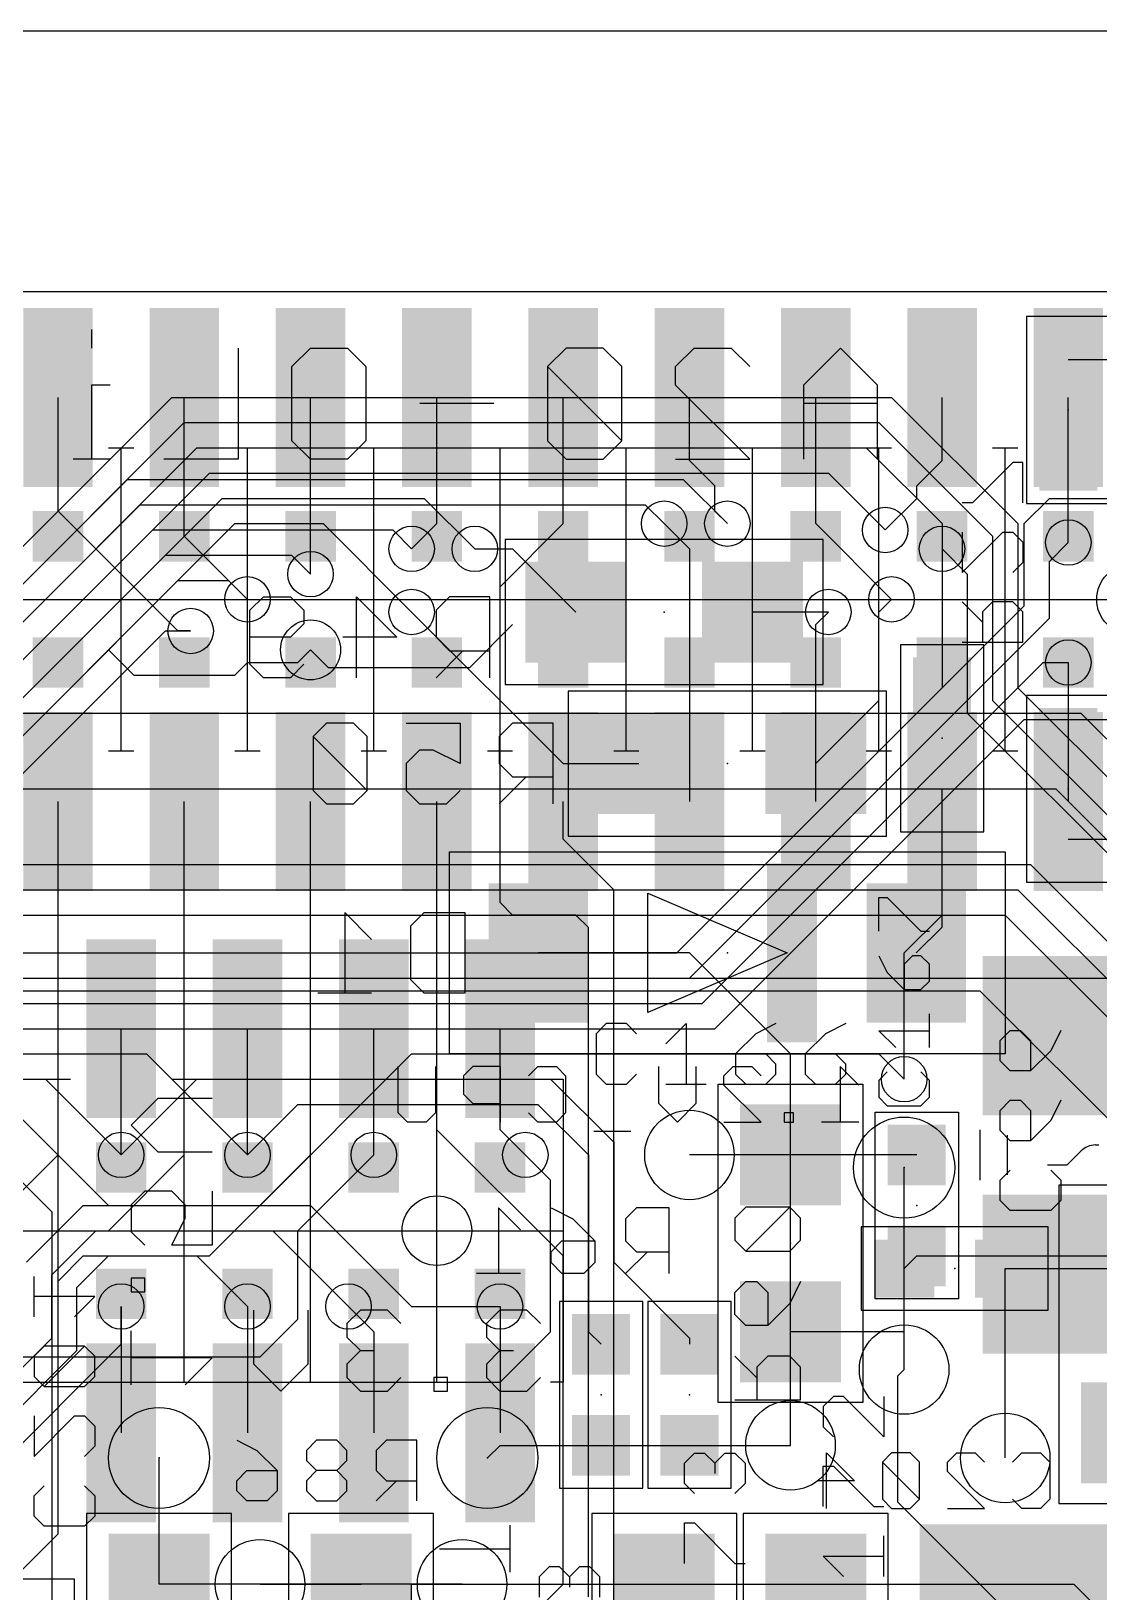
# Model space of a CAD drawing. Extents: x -61 to 136, y 23 to 123.
# Drawn here: x 77.2 to 87.94, y 89.84 to 105.54 of the extents above; entities that cross this region are included whole.
import ezdxf

# ---------------------------------------------------------------- set-up
doc = ezdxf.new("R2010")
doc.units = 0
for name, color, linetype in [('1', 14, 'CONTINUOUS'), ('13', 94, 'CONTINUOUS'), ('14', 94, 'CONTINUOUS'), ('15', 54, 'CONTINUOUS'), ('16', 134, 'CONTINUOUS'), ('18', 94, 'CONTINUOUS'), ('20', 251, 'CONTINUOUS'), ('21', 251, 'CONTINUOUS'), ('22', 54, 'CONTINUOUS'), ('23', 251, 'CONTINUOUS'), ('24', 54, 'CONTINUOUS'), ('25', 251, 'CONTINUOUS'), ('26', 54, 'CONTINUOUS'), ('3', 214, 'CONTINUOUS'), ('39', 14, 'CONTINUOUS'), ('4', 214, 'CONTINUOUS'), ('40', 134, 'CONTINUOUS'), ('41', 14, 'CONTINUOUS')]:
    doc.layers.add(name, color=color, linetype=linetype)

# ---------------------------------------------------------------- blocks, each defined once
blk = doc.blocks.new('PIE')
blk.add_circle((0, 0), 0.5)
blk = doc.blocks.new('RECT')
blk.add_solid([(-0.5, -0.5), (0.5, -0.5), (-0.5, 0.5), (0.5, 0.5)])
blk = doc.blocks.new('ROUNDV')
blk.add_circle((0, 0), 0.5)

msp = doc.modelspace()

# ---------------------------------------------------------------- linework, layer by layer
at = {"layer": '1'}
for p, q in [((118.237, 105.537), (29.21, 105.537)), ((77.47, 100.711), (77.47, 101.854)), ((78.74, 100.711), (78.74, 101.854)), ((80.01, 100.711), (80.01, 101.854)), ((81.28, 100.838), (81.28, 101.854)), ((82.55, 100.711), (82.55, 101.854)), ((83.82, 101.219), (83.82, 101.854)), ((85.09, 100.711), (85.09, 101.854)), ((86.36, 101.219), (86.36, 101.854)), ((87.63, 100.457), (87.63, 101.854)), ((84.074, 100.965), (83.82, 101.219)), ((86.106, 100.965), (86.36, 101.219)), ((84.074, 100.711), (84.074, 100.965)), ((86.106, 100.838), (86.106, 100.965)), ((81.28, 100.584), (81.28, 100.838)), ((85.7885, 100.5205), (86.106, 100.838)), ((78.6765, 99.5045), (77.47, 100.711)), ((78.74, 100.457), (78.74, 100.711)), ((80.01, 100.076), (80.01, 100.711)), ((82.55, 100.584), (82.55, 100.711)), ((84.201, 100.584), (84.074, 100.711)), ((85.09, 100.584), (85.09, 100.711)), ((81.026, 100.33), (81.28, 100.584)), ((81.915, 99.949), (82.55, 100.584)), ((83.566, 100.584), (83.82, 100.33)), ((85.852, 99.822), (85.09, 100.584)), ((79.375, 99.822), (78.74, 100.457)), ((83.82, 100.33), (83.82, 98.933)), ((87.63, 100.3935), (87.63, 100.457)), ((81.915, 96.774), (81.915, 99.949)), ((85.09, 99.568), (85.217, 99.695)), ((85.09, 98.933), (85.09, 99.568)), ((78.8035, 99.5045), (78.6765, 99.5045)), ((87.63, 99.187), (87.63, 97.79)), ((83.82, 98.933), (83.82, 97.79)), ((85.09, 97.79), (85.09, 98.933)), ((77.47, 96.901), (77.47, 97.79)), ((78.74, 96.901), (78.74, 97.79)), ((80.01, 96.901), (80.01, 97.79)), ((81.28, 96.901), (81.28, 97.79)), ((82.55, 97.409), (82.55, 97.79)), ((86.36, 96.647), (86.36, 97.79)), ((82.804, 97.155), (82.55, 97.409)), ((83.058, 96.901), (82.804, 97.155)), ((77.47, 94.234), (77.47, 96.901)), ((78.74, 94.234), (78.74, 96.901)), ((80.01, 94.234), (80.01, 96.901)), ((81.28, 94.488), (81.28, 96.901)), ((83.058, 89.662), (83.058, 96.901)), ((82.042, 96.647), (81.915, 96.774)), ((82.677, 96.647), (82.042, 96.647)), ((82.804, 96.52), (82.677, 96.647)), ((85.979, 96.266), (86.36, 96.647)), ((82.804, 89.789), (82.804, 96.52)), ((85.979, 94.996), (85.979, 96.266)), ((78.105, 94.234), (78.105, 95.504)), ((79.375, 94.234), (79.375, 95.504)), ((80.645, 94.234), (80.645, 95.504)), ((81.915, 94.488), (81.915, 95.504)), ((82.55, 93.218), (81.28, 94.488)), ((82.169, 94.234), (81.915, 94.488)), ((76.962, 93.726), (77.47, 94.234)), ((77.978, 93.472), (78.74, 94.234)), ((78.994, 93.218), (80.01, 94.234)), ((84.836, 94.234), (83.82, 94.234)), ((86.106, 94.234), (84.836, 94.234)), ((76.835, 93.472), (77.978, 93.472)), ((77.47, 92.964), (77.724, 93.218)), ((77.724, 93.218), (78.994, 93.218)), ((82.55, 89.916), (82.55, 93.218)), ((85.979, 93.091), (86.106, 93.218)), ((85.979, 92.456), (85.979, 93.091)), ((86.106, 93.218), (88.335, 93.218)), ((77.47, 90.424), (77.47, 92.964)), ((78.105, 92.71), (78.105, 91.44)), ((79.375, 92.71), (79.375, 91.44)), ((80.391, 92.71), (80.645, 92.456)), ((81.915, 92.71), (81.915, 91.44)), ((80.645, 92.456), (80.645, 91.44)), ((85.979, 92.456), (84.836, 92.456)), ((85.979, 92.075), (85.979, 92.456)), ((74.295, 87.249), (77.47, 90.424)), ((81.788, 89.154), (82.55, 89.916))]:
    msp.add_line(p, q, dxfattribs=at)
at = {"layer": '13'}
msp.add_line((64.77, 96.012), (89.154, 96.012), dxfattribs=at)
at = {"layer": '14'}
for p, q in [((81.6102, 99.1362), (82.042, 99.568)), ((77.978, 99.314), (78.232, 99.06)), ((79.883, 99.187), (80.01, 99.314)), ((80.01, 99.314), (80.137, 99.187)), ((78.232, 99.06), (79.248, 99.06)), ((79.248, 99.06), (79.375, 99.187)), ((79.375, 99.187), (79.883, 99.187)), ((80.137, 99.187), (80.1878, 99.1362)), ((80.1878, 99.1362), (81.6102, 99.1362)), ((73.025, 98.679), (87.757, 98.679)), ((87.757, 98.679), (91.567, 94.869)), ((73.279, 97.917), (87.503, 97.917)), ((87.503, 97.917), (91.567, 93.853)), ((73.533, 97.155), (87.249, 97.155)), ((87.249, 97.155), (91.313, 93.091)), ((73.66, 96.901), (87.122, 96.901)), ((87.122, 96.901), (91.186, 92.837)), ((73.787, 96.647), (86.995, 96.647)), ((86.995, 96.647), (91.059, 92.583)), ((74.041, 95.885), (86.741, 95.885)), ((86.741, 95.885), (91.567, 91.059)), ((77.1525, 93.1545), (77.724, 93.726)), ((77.724, 93.726), (80.01, 93.726)), ((80.01, 93.726), (81.026, 92.71)), ((77.4065, 93.0275), (77.851, 93.472)), ((77.851, 93.472), (79.629, 93.472)), ((79.629, 93.472), (80.391, 92.71)), ((77.6605, 92.9005), (77.978, 93.218)), ((77.978, 93.218), (78.867, 93.218)), ((78.867, 93.218), (79.375, 92.71)), ((77.4065, 92.3925), (77.4065, 93.0275)), ((77.6605, 92.2655), (77.6605, 92.9005)), ((78.105, 92.329), (78.105, 92.71)), ((81.026, 92.71), (81.915, 92.71)), ((76.327, 91.313), (77.4065, 92.3925)), ((76.581, 90.805), (78.105, 92.329)), ((76.454, 91.059), (77.6605, 92.2655))]:
    msp.add_line(p, q, dxfattribs=at)
at = {"layer": '15'}
for p, q in [((81.026, 89.916), (79.502, 89.916)), ((81.026, 83.82), (81.026, 89.916)), ((81.026, 89.916), (81.534, 89.916))]:
    msp.add_line(p, q, dxfattribs=at)
at = {"layer": '16'}
for p, q in [((87.63, 102.235), (88.9, 102.235)), ((87.63, 100.3935), (87.63, 101.219)), ((74.422, 97.282), (78.1685, 101.0285)), ((78.1685, 101.0285), (83.7565, 101.0285)), ((83.7565, 101.0285), (84.201, 100.584)), ((74.676, 97.155), (78.2955, 100.7745)), ((78.2955, 100.7745), (83.3755, 100.7745)), ((83.3755, 100.7745), (83.566, 100.584)), ((74.93, 97.028), (78.4225, 100.5205)), ((78.4225, 100.5205), (80.8355, 100.5205)), ((80.8355, 100.5205), (81.026, 100.33)), ((81.661, 100.33), (82.042, 100.33)), ((82.042, 100.33), (82.677, 99.695)), ((86.36, 100.33), (86.36, 98.933)), ((75.184, 96.901), (78.5495, 100.2665)), ((78.5495, 100.2665), (79.8195, 100.2665)), ((79.8195, 100.2665), (80.01, 100.076)), ((75.438, 96.774), (78.6765, 100.0125)), ((78.6765, 100.0125), (79.1845, 100.0125)), ((79.1845, 100.0125), (79.375, 99.822)), ((81.026, 99.695), (82.55, 98.171)), ((85.217, 99.695), (84.455, 99.695)), ((85.725, 99.695), (85.852, 99.822)), ((85.725, 98.806), (85.725, 99.695)), ((75.692, 96.647), (78.5495, 99.5045)), ((78.5495, 99.5045), (78.8035, 99.5045)), ((87.63, 99.187), (87.63, 98.425)), ((85.09, 98.171), (85.725, 98.806)), ((82.55, 98.171), (83.312, 98.171)), ((86.36, 96.525), (86.36, 97.917)), ((87.63, 97.409), (88.9, 97.409)), ((86.101, 96.266), (86.36, 96.525)), ((83.82, 96.266), (82.301, 96.266)), ((84.836, 95.25), (83.82, 96.266)), ((84.836, 91.313), (84.836, 95.25)), ((78.105, 94.234), (78.867, 94.996)), ((78.867, 94.996), (82.423, 94.996)), ((82.423, 94.996), (83.058, 94.361)), ((79.375, 94.234), (79.883, 94.742)), ((79.883, 94.742), (82.296, 94.742)), ((82.296, 94.742), (82.804, 94.234)), ((83.058, 94.361), (83.058, 93.1545)), ((76.835, 94.234), (77.4065, 93.6625)), ((82.804, 94.234), (82.804, 92.456)), ((85.979, 93.091), (85.979, 94.107)), ((77.4065, 93.6625), (77.4065, 89.7255)), ((83.058, 93.1545), (83.82, 92.3925)), ((85.979, 92.075), (85.979, 93.091)), ((86.995, 93.091), (88.138, 93.091)), ((86.995, 91.186), (86.995, 93.091)), ((82.804, 92.456), (82.931, 92.329)), ((83.82, 92.3925), (83.82, 92.329)), ((81.788, 91.186), (81.915, 91.313)), ((81.915, 91.313), (82.931, 91.313)), ((82.931, 91.313), (83.82, 91.313)), ((83.82, 91.313), (84.836, 91.313)), ((78.486, 89.916), (78.486, 91.186)), ((79.502, 89.916), (78.486, 89.916)), ((79.502, 89.916), (80.518, 89.916)), ((81.534, 89.916), (80.518, 89.916)), ((81.534, 89.916), (83.566, 89.916)), ((83.566, 89.916), (85.09, 89.916)), ((85.09, 89.916), (87.687, 89.916)), ((87.687, 89.916), (87.884, 89.719))]:
    msp.add_line(p, q, dxfattribs=at)
at = {"layer": '20'}
msp.add_line((90.85, 102.917), (56.61, 102.917), dxfattribs=at)
for centre in [(88.265, 99.822), (81.28, 93.472)]:
    msp.add_circle(centre, 0.35, dxfattribs=at)
at = {"layer": '21'}
for p, q in [((77.978, 101.346), (78.105, 101.346)), ((78.105, 101.346), (78.232, 101.346)), ((78.105, 99.822), (78.105, 101.346)), ((79.248, 101.346), (79.375, 101.346)), ((79.375, 101.346), (79.502, 101.346)), ((79.375, 99.822), (79.375, 101.346)), ((80.518, 101.346), (80.645, 101.346)), ((80.645, 101.346), (80.772, 101.346)), ((80.645, 99.822), (80.645, 101.346)), ((81.788, 101.346), (81.915, 101.346)), ((81.915, 101.346), (82.042, 101.346)), ((81.915, 99.822), (81.915, 101.346)), ((83.058, 101.346), (83.185, 101.346)), ((83.185, 101.346), (83.312, 101.346)), ((83.185, 99.822), (83.185, 101.346)), ((84.328, 101.346), (84.455, 101.346)), ((84.455, 101.346), (84.582, 101.346)), ((84.455, 99.822), (84.455, 101.346)), ((85.598, 101.346), (85.725, 101.346)), ((85.725, 101.346), (85.852, 101.346)), ((85.725, 99.822), (85.725, 101.346)), ((86.868, 101.346), (86.995, 101.346)), ((86.995, 101.346), (87.122, 101.346)), ((86.995, 99.822), (86.995, 101.346)), ((76.835, 99.822), (78.105, 99.822)), ((78.105, 99.822), (79.375, 99.822)), ((78.105, 98.298), (78.105, 99.822)), ((79.375, 99.822), (80.645, 99.822)), ((79.375, 98.298), (79.375, 99.822)), ((80.645, 99.822), (81.915, 99.822)), ((80.645, 98.298), (80.645, 99.822)), ((81.915, 99.822), (83.185, 99.822)), ((81.915, 98.298), (81.915, 99.822)), ((83.185, 99.822), (84.455, 99.822)), ((83.185, 98.298), (83.185, 99.822)), ((84.455, 99.822), (85.725, 99.822)), ((84.455, 98.298), (84.455, 99.822)), ((85.725, 99.822), (86.995, 99.822)), ((85.725, 98.298), (85.725, 99.822)), ((86.995, 99.822), (88.265, 99.822)), ((86.995, 98.298), (86.995, 99.822)), ((77.978, 98.298), (78.105, 98.298)), ((78.105, 98.298), (78.232, 98.298)), ((79.248, 98.298), (79.375, 98.298)), ((79.375, 98.298), (79.502, 98.298)), ((80.518, 98.298), (80.645, 98.298)), ((80.645, 98.298), (80.772, 98.298)), ((81.788, 98.298), (81.915, 98.298)), ((81.915, 98.298), (82.042, 98.298)), ((83.058, 98.298), (83.185, 98.298)), ((83.185, 98.298), (83.312, 98.298)), ((84.328, 98.298), (84.455, 98.298)), ((84.455, 98.298), (84.582, 98.298)), ((85.598, 98.298), (85.725, 98.298)), ((85.725, 98.298), (85.852, 98.298)), ((86.868, 98.298), (86.995, 98.298)), ((86.995, 98.298), (87.122, 98.298)), ((77.343, 94.996), (77.47, 94.996)), ((77.47, 94.996), (77.597, 94.996)), ((77.47, 93.472), (77.47, 94.996)), ((78.613, 94.996), (78.74, 94.996)), ((78.74, 94.996), (78.867, 94.996)), ((78.74, 93.472), (78.74, 94.996)), ((79.883, 94.996), (80.01, 94.996)), ((80.01, 94.996), (80.137, 94.996)), ((80.01, 93.472), (80.01, 94.996)), ((81.153, 94.996), (81.407, 94.996)), ((81.28, 93.472), (81.28, 94.996)), ((82.423, 94.996), (82.55, 94.996)), ((82.55, 94.996), (82.55, 93.472)), ((87.019, 94.034), (87.019, 94.434)), ((87.619, 94.134), (87.7604, 94.2754)), ((87.9018, 94.334), (87.9362, 94.334)), ((87.419, 94.134), (87.619, 94.134)), ((76.2, 93.472), (77.47, 93.472)), ((77.47, 93.472), (78.74, 93.472)), ((77.47, 91.948), (77.47, 93.472)), ((78.74, 93.472), (80.01, 93.472)), ((78.74, 91.948), (78.74, 93.472)), ((80.01, 93.472), (81.28, 93.472)), ((80.01, 91.948), (80.01, 93.472)), ((81.28, 93.472), (82.55, 93.472)), ((81.28, 91.948), (81.28, 93.472)), ((82.55, 93.472), (82.55, 91.948)), ((77.343, 91.948), (77.47, 91.948)), ((77.47, 91.948), (77.597, 91.948)), ((78.613, 91.948), (78.74, 91.948)), ((78.74, 91.948), (78.867, 91.948)), ((79.883, 91.948), (80.01, 91.948)), ((80.01, 91.948), (80.137, 91.948)), ((81.153, 91.948), (81.28, 91.948)), ((81.28, 91.948), (81.407, 91.948)), ((82.55, 91.948), (82.423, 91.948))]:
    msp.add_line(p, q, dxfattribs=at)
msp.add_arc((87.9018, 94.134), 0.2, 90.0122, 135.0087, dxfattribs=at)
at = {"layer": '22'}
for p, q in [((83.401, 96.866), (84.801, 96.266)), ((83.401, 95.666), (83.401, 96.866)), ((84.801, 96.266), (83.401, 95.666))]:
    msp.add_line(p, q, dxfattribs=at)
at = {"layer": '23'}
for p in [(86.106, 93.726), (84.836, 93.345)]:
    msp.add_point(p, dxfattribs=at)
at = {"layer": '24'}
for p in [(87.63, 101.727), (83.566, 99.695), (86.36, 98.425), (84.201, 98.171), (87.63, 97.917), (84.201, 96.266), (85.979, 94.107), (86.487, 93.091), (82.931, 91.821), (83.82, 91.821), (78.486, 91.186), (81.788, 91.186)]:
    msp.add_point(p, dxfattribs=at)
at = {"layer": '25'}
for p, q in [((85.7246, 96.4834), (85.7246, 96.8223)), ((85.7246, 96.8223), (85.8093, 96.8223)), ((85.8093, 96.8223), (86.1483, 96.4834)), ((86.1483, 96.4834), (86.233, 96.4834)), ((85.7246, 96.2377), (85.8093, 96.0682)), ((86.0635, 96.2377), (85.9788, 96.1529)), ((86.1483, 96.2377), (86.0635, 96.2377)), ((86.233, 96.1529), (86.1483, 96.2377)), ((85.8093, 96.0682), (85.9788, 95.8987)), ((85.9788, 96.1529), (85.9788, 95.8987)), ((86.233, 95.9834), (86.233, 96.1529)), ((86.1483, 95.8987), (86.233, 95.9834)), ((85.9788, 95.8987), (86.1483, 95.8987)), ((86.233, 95.314), (86.233, 95.653)), ((82.9819, 95.5553), (82.8802, 95.4536)), ((82.8802, 95.4536), (82.8802, 95.0469)), ((83.1853, 95.5553), (82.9819, 95.5553)), ((83.2869, 95.4536), (83.1853, 95.5553)), ((83.5818, 95.3519), (83.7852, 95.5553)), ((83.7852, 95.5553), (83.7852, 94.9452)), ((84.4868, 95.4536), (84.2835, 95.2503)), ((84.6902, 95.5553), (84.4868, 95.4536)), ((85.1885, 95.4536), (84.9851, 95.2503)), ((85.3919, 95.5553), (85.1885, 95.4536)), ((85.894, 95.314), (85.7246, 95.4835)), ((85.7246, 95.4835), (86.233, 95.4835)), ((84.2835, 95.2503), (84.2835, 95.0469)), ((84.5885, 95.2503), (84.2835, 95.2503)), ((84.6902, 95.1486), (84.5885, 95.2503)), ((84.6902, 95.0469), (84.6902, 95.1486)), ((84.9851, 95.2503), (84.9851, 95.0469)), ((85.2902, 95.2503), (84.9851, 95.2503)), ((85.3919, 95.1486), (85.2902, 95.2503)), ((85.3919, 95.0469), (85.3919, 95.1486)), ((82.8802, 95.0469), (82.9819, 94.9452)), ((83.1853, 94.9452), (83.2869, 95.0469)), ((84.2835, 95.0469), (84.3852, 94.9452)), ((84.5885, 94.9452), (84.6902, 95.0469)), ((84.9851, 95.0469), (85.0868, 94.9452)), ((85.2902, 94.9452), (85.3919, 95.0469)), ((85.8093, 95.0683), (85.7246, 94.9835)), ((85.7246, 94.9835), (85.7246, 94.814)), ((86.233, 94.9835), (86.1483, 95.0683)), ((86.233, 94.814), (86.233, 94.9835)), ((82.9819, 94.9452), (83.1853, 94.9452)), ((83.5818, 94.9452), (83.9886, 94.9452)), ((84.3852, 94.9452), (84.5885, 94.9452)), ((85.0868, 94.9452), (85.2902, 94.9452)), ((85.7246, 94.814), (85.8093, 94.7293)), ((86.1483, 94.7293), (86.233, 94.814)), ((85.8093, 94.7293), (86.1483, 94.7293)), ((85.2674, 91.8054), (85.1657, 91.7037)), ((85.1657, 91.7037), (85.1657, 91.5003)), ((85.3691, 91.8054), (85.2674, 91.8054)), ((85.7758, 91.3986), (85.3691, 91.8054)), ((85.7758, 91.8054), (85.7758, 91.3986)), ((85.1657, 91.5003), (85.2674, 91.3986)), ((83.7687, 91.1322), (83.8704, 91.2339)), ((83.8704, 91.2339), (83.9721, 91.2339)), ((83.9721, 91.2339), (84.0737, 91.1322)), ((84.0737, 91.1322), (84.1754, 91.2339)), ((84.1754, 91.2339), (84.2771, 91.2339)), ((84.2771, 91.2339), (84.3788, 91.1322)), ((83.7687, 90.9288), (83.7687, 91.1322)), ((84.0737, 91.1322), (84.0737, 91.0305)), ((84.3788, 91.1322), (84.3788, 90.9288)), ((85.1657, 90.697), (85.1657, 91.1037)), ((85.1657, 91.1037), (85.2674, 91.1037)), ((85.2674, 91.1037), (85.6741, 90.697)), ((83.8704, 90.8271), (83.7687, 90.9288)), ((84.3788, 90.9288), (84.2771, 90.8271)), ((85.6741, 90.697), (85.7758, 90.697)), ((83.7687, 90.1255), (83.7687, 90.5322)), ((83.7687, 90.5322), (83.8704, 90.5322)), ((83.8704, 90.5322), (84.2771, 90.1255)), ((85.7758, 89.9953), (85.7758, 90.4021)), ((84.2771, 90.1255), (84.3788, 90.1255)), ((85.3691, 89.9953), (85.1657, 90.1987)), ((85.1657, 90.1987), (85.7758, 90.1987))]:
    msp.add_line(p, q, dxfattribs=at)
at = {"layer": '26'}
for p, q in [((77.8079, 102.5367), (77.8079, 102.3503)), ((79.2806, 102.3503), (79.2806, 101.2317)), ((79.8212, 102.1638), (80.0077, 102.3503)), ((80.0077, 102.3503), (80.3805, 102.3503)), ((80.3805, 102.3503), (80.567, 102.1638)), ((82.5804, 102.3503), (82.3939, 102.1638)), ((82.9532, 102.3503), (82.5804, 102.3503)), ((83.1396, 102.1638), (82.9532, 102.3503)), ((83.6803, 102.1638), (83.8667, 102.3503)), ((83.8667, 102.3503), (84.2395, 102.3503)), ((84.2395, 102.3503), (84.426, 102.1638)), ((85.3394, 102.3503), (84.9666, 101.9774)), ((85.7123, 101.9774), (85.3394, 102.3503)), ((79.8212, 101.4181), (79.8212, 102.1638)), ((80.567, 102.1638), (80.567, 101.4181)), ((82.3939, 102.1638), (82.3939, 101.4181)), ((83.1396, 101.4181), (82.3939, 102.1638)), ((83.1396, 101.4181), (83.1396, 102.1638)), ((83.6803, 101.9774), (83.6803, 102.1638)), ((77.9943, 101.9774), (77.8079, 101.9774)), ((77.8079, 101.9774), (77.8079, 101.2317)), ((84.426, 101.2317), (83.6803, 101.9774)), ((84.9666, 101.9774), (84.9666, 101.2317)), ((85.7123, 101.2317), (85.7123, 101.9774)), ((81.8533, 101.791), (81.1076, 101.791)), ((85.7123, 101.791), (84.9666, 101.791)), ((80.0077, 101.2317), (79.8212, 101.4181)), ((80.567, 101.4181), (80.3805, 101.2317)), ((82.3939, 101.4181), (82.5804, 101.2317)), ((82.9532, 101.2317), (83.1396, 101.4181)), ((77.9943, 101.2317), (77.6214, 101.2317)), ((79.2806, 101.2317), (78.5349, 101.2317)), ((80.3805, 101.2317), (80.0077, 101.2317)), ((82.5804, 101.2317), (82.9532, 101.2317)), ((83.6803, 101.2317), (84.426, 101.2317)), ((87.0716, 101.2002), (86.6649, 100.7935)), ((87.1733, 101.2002), (87.0716, 101.2002)), ((87.1733, 100.7935), (87.1733, 101.2002)), ((86.6649, 100.7935), (86.5632, 100.7935)), ((86.5632, 100.4986), (86.5632, 100.0918)), ((86.5632, 100.0918), (86.9699, 100.4986)), ((86.9699, 100.4986), (87.0716, 100.4986)), ((87.0716, 100.4986), (87.1733, 100.3969)), ((87.1733, 100.3969), (87.1733, 100.1935)), ((87.1733, 100.1935), (87.0716, 100.0918)), ((79.4, 99.7125), (79.5356, 99.8481)), ((79.5356, 99.8481), (79.8068, 99.8481)), ((79.8068, 99.8481), (79.9424, 99.7125)), ((80.4711, 99.0346), (80.4711, 99.8481)), ((80.4711, 99.8481), (80.8779, 99.4413)), ((81.4067, 99.8481), (81.2711, 99.7125)), ((81.8134, 99.8481), (81.4067, 99.8481)), ((81.8134, 99.0346), (81.8134, 99.8481)), ((79.4, 99.1702), (79.4, 99.7125)), ((79.9424, 99.7125), (79.9424, 99.5769)), ((81.2711, 99.7125), (81.2711, 99.4413)), ((86.7666, 99.5936), (86.5632, 99.7969)), ((86.8683, 99.7969), (86.7666, 99.6953)), ((86.7666, 99.6953), (86.7666, 99.3902)), ((87.0716, 99.7969), (86.8683, 99.7969)), ((87.1733, 99.6953), (87.0716, 99.7969)), ((87.1733, 99.3902), (87.1733, 99.6953)), ((79.9424, 99.5769), (79.8068, 99.4413)), ((79.8068, 99.4413), (79.4, 99.4413)), ((80.8779, 99.4413), (80.3356, 99.4413)), ((81.2711, 99.4413), (81.4067, 99.3058)), ((86.5632, 99.3902), (87.1733, 99.3902)), ((81.5422, 99.3058), (81.2711, 99.0346)), ((81.4067, 99.3058), (81.8134, 99.3058)), ((79.5356, 99.0346), (79.4, 99.1702)), ((79.9424, 99.1702), (79.8068, 99.0346)), ((79.8068, 99.0346), (79.5356, 99.0346)), ((80.1706, 98.5781), (80.035, 98.4425)), ((80.4418, 98.5781), (80.1706, 98.5781)), ((80.5774, 98.4425), (80.4418, 98.5781)), ((80.9706, 98.5781), (81.5129, 98.5781)), ((81.5129, 98.5781), (81.5129, 98.1713)), ((82.0417, 98.5781), (81.9061, 98.4425)), ((82.4484, 98.5781), (82.0417, 98.5781)), ((82.4484, 97.7646), (82.4484, 98.5781)), ((80.035, 98.4425), (80.035, 97.9002)), ((80.5774, 97.9002), (80.035, 98.4425)), ((80.5774, 97.9002), (80.5774, 98.4425)), ((81.9061, 98.4425), (81.9061, 98.1713)), ((81.1061, 98.3069), (80.9706, 98.1713)), ((81.2417, 98.3069), (81.1061, 98.3069)), ((81.5129, 98.1713), (81.2417, 98.3069)), ((80.9706, 98.1713), (80.9706, 97.9002)), ((81.9061, 98.1713), (82.0417, 98.0358)), ((82.1772, 98.0358), (81.9061, 97.7646)), ((82.0417, 98.0358), (82.4484, 98.0358)), ((80.035, 97.9002), (80.1706, 97.7646)), ((80.4418, 97.7646), (80.5774, 97.9002)), ((80.9706, 97.9002), (81.1061, 97.7646)), ((81.3773, 97.7646), (81.5129, 97.9002)), ((80.1706, 97.7646), (80.4418, 97.7646)), ((81.1061, 97.7646), (81.3773, 97.7646)), ((80.6239, 96.4019), (80.3527, 96.6731)), ((80.3527, 96.6731), (80.3527, 95.8596)), ((81.0171, 96.5375), (81.1527, 96.6731)), ((81.0171, 95.9952), (81.0171, 96.5375)), ((81.1527, 96.6731), (81.5594, 96.6731)), ((81.5594, 96.6731), (81.5594, 95.8596)), ((81.1527, 95.8596), (81.0171, 95.9952)), ((80.6239, 95.8596), (80.0816, 95.8596)), ((81.5594, 95.8596), (81.1527, 95.8596)), ((86.9442, 95.3835), (87.0459, 95.4852)), ((87.0459, 95.4852), (87.1476, 95.4852)), ((87.1476, 95.4852), (87.2493, 95.3835)), ((87.5543, 95.4852), (87.4526, 95.2818)), ((86.9442, 95.1802), (86.9442, 95.3835)), ((87.2493, 95.3835), (87.2493, 95.0785)), ((87.4526, 95.2818), (87.2493, 95.0785)), ((87.0459, 95.0785), (86.9442, 95.1802)), ((80.8923, 94.6574), (80.8923, 95.1235)), ((81.2652, 95.1235), (81.2652, 94.6574)), ((81.6404, 95.1235), (81.5472, 95.0303)), ((81.5472, 95.0303), (81.5472, 94.8438)), ((81.9201, 95.1235), (81.6404, 95.1235)), ((81.9201, 94.5642), (81.9201, 95.1235)), ((82.2021, 95.0303), (82.2953, 95.1235)), ((82.2953, 95.1235), (82.4817, 95.1235)), ((82.4817, 95.1235), (82.5749, 95.0303)), ((82.5749, 95.0303), (82.5749, 94.6574)), ((83.5118, 94.7506), (83.5118, 95.1235)), ((83.8846, 95.1235), (83.8846, 94.7506)), ((84.1667, 95.0303), (84.2599, 95.1235)), ((84.1667, 94.937), (84.1667, 95.0303)), ((84.2599, 95.1235), (84.4463, 95.1235)), ((84.4463, 95.1235), (84.5395, 95.0303)), ((85.5218, 94.937), (85.3354, 95.1235)), ((85.3354, 95.1235), (85.3354, 94.5642)), ((87.2493, 95.0785), (87.0459, 95.0785)), ((81.5472, 94.8438), (81.6404, 94.7506)), ((84.5395, 94.5642), (84.1667, 94.937)), ((78.2066, 94.5326), (78.4778, 94.8037)), ((78.4778, 94.8037), (79.0201, 94.8037)), ((80.9856, 94.5642), (80.8923, 94.6574)), ((81.2652, 94.6574), (81.172, 94.5642)), ((81.6404, 94.7506), (81.9201, 94.7506)), ((82.2953, 94.5642), (82.2021, 94.6574)), ((82.5749, 94.6574), (82.4817, 94.5642)), ((83.6982, 94.5642), (83.5118, 94.7506)), ((83.8846, 94.7506), (83.6982, 94.5642)), ((84.8669, 94.6574), (84.7737, 94.6574)), ((84.7737, 94.6574), (84.7737, 94.5642)), ((84.8669, 94.5642), (84.8669, 94.6574)), ((86.9442, 94.6819), (87.0459, 94.7836)), ((86.9442, 94.4785), (86.9442, 94.6819)), ((87.0459, 94.7836), (87.1476, 94.7836)), ((87.1476, 94.7836), (87.2493, 94.6819)), ((87.2493, 94.6819), (87.2493, 94.3768)), ((87.5543, 94.7836), (87.4526, 94.5802)), ((78.4778, 94.2614), (78.2066, 94.5326)), ((81.172, 94.5642), (80.9856, 94.5642)), ((82.4817, 94.5642), (82.2953, 94.5642)), ((84.1667, 94.5642), (84.5395, 94.5642)), ((84.7737, 94.5642), (84.8669, 94.5642)), ((85.5218, 94.5642), (85.1489, 94.5642)), ((87.4526, 94.5802), (87.2493, 94.3768)), ((83.2298, 94.471), (82.8569, 94.471)), ((87.0459, 94.3768), (86.9442, 94.4785)), ((87.2493, 94.3768), (87.0459, 94.3768)), ((79.0201, 94.2614), (78.4778, 94.2614)), ((86.9442, 93.9803), (87.0459, 94.0819)), ((87.4526, 94.0819), (87.5543, 93.9803)), ((86.9442, 93.7769), (86.9442, 93.9803)), ((87.5543, 93.9803), (87.5543, 93.7769)), ((78.3422, 93.8682), (78.2066, 93.7326)), ((78.2066, 93.7326), (78.2066, 93.4615)), ((78.6133, 93.8682), (78.3422, 93.8682)), ((78.7489, 93.7326), (78.6133, 93.8682)), ((78.7489, 93.597), (78.7489, 93.7326)), ((79.0201, 93.8682), (79.0201, 93.3259)), ((87.0459, 93.6752), (86.9442, 93.7769)), ((87.5543, 93.7769), (87.4526, 93.6752)), ((78.6133, 93.3259), (78.7489, 93.597)), ((82.12, 93.4808), (81.8997, 93.7012)), ((81.8997, 93.7012), (81.8997, 93.0402)), ((82.4277, 93.7012), (82.6481, 93.591)), ((82.6481, 93.591), (82.8684, 93.3707)), ((83.2863, 93.7012), (83.1762, 93.591)), ((83.1762, 93.591), (83.1762, 93.3707)), ((83.6168, 93.7012), (83.2863, 93.7012)), ((83.6168, 93.0402), (83.6168, 93.7012)), ((84.3874, 93.7077), (84.2772, 93.5975)), ((84.2772, 93.5975), (84.2772, 93.3772)), ((84.828, 93.7077), (84.3874, 93.7077)), ((84.3874, 93.267), (84.828, 93.7077)), ((84.9382, 93.5975), (84.828, 93.7077)), ((84.9382, 93.3772), (84.9382, 93.5975)), ((87.4526, 93.6752), (87.0459, 93.6752)), ((78.2066, 93.4615), (78.3422, 93.3259)), ((79.0201, 93.3259), (78.6133, 93.3259)), ((82.4277, 93.2605), (82.5379, 93.3707)), ((82.4277, 93.1504), (82.4277, 93.2605)), ((82.5379, 93.3707), (82.8684, 93.3707)), ((82.8684, 93.3707), (82.8684, 93.1504)), ((83.1762, 93.3707), (83.2863, 93.2605)), ((83.3965, 93.2605), (83.1762, 93.0402)), ((83.2863, 93.2605), (83.6168, 93.2605)), ((84.2772, 93.3772), (84.3874, 93.267)), ((84.3874, 93.267), (84.828, 93.267)), ((84.828, 93.267), (84.9382, 93.3772)), ((82.5379, 93.0402), (82.4277, 93.1504)), ((82.8684, 93.1504), (82.7582, 93.0402)), ((77.2287, 92.6051), (77.2287, 93.0119)), ((78.3422, 92.9937), (78.2066, 92.9937)), ((78.2066, 92.9937), (78.2066, 92.8581)), ((78.3422, 92.8581), (78.3422, 92.9937)), ((82.12, 93.0402), (81.6793, 93.0402)), ((82.7582, 93.0402), (82.5379, 93.0402)), ((84.2772, 92.8491), (84.3874, 92.9593)), ((84.3874, 92.9593), (84.4975, 92.9593)), ((84.4975, 92.9593), (84.6077, 92.8491)), ((84.9382, 92.9593), (84.828, 92.7389)), ((77.8388, 92.8085), (77.2287, 92.8085)), ((77.6354, 92.6051), (77.8388, 92.8085)), ((78.2066, 92.8581), (78.3422, 92.8581)), ((84.2772, 92.6288), (84.2772, 92.8491)), ((84.6077, 92.8491), (84.6077, 92.5186)), ((79.4403, 92.1303), (79.4403, 92.6726)), ((79.9826, 92.6726), (79.9826, 92.1303)), ((80.5114, 92.6726), (80.3758, 92.537)), ((80.7825, 92.6726), (80.5114, 92.6726)), ((80.9181, 92.537), (80.7825, 92.6726)), ((81.9147, 92.6726), (81.7791, 92.537)), ((82.1858, 92.6726), (81.9147, 92.6726)), ((82.3214, 92.537), (82.1858, 92.6726)), ((84.3874, 92.5186), (84.2772, 92.6288)), ((84.828, 92.7389), (84.6077, 92.5186)), ((78.2066, 91.9226), (78.2066, 92.4649)), ((80.3758, 92.537), (80.3758, 92.4014)), ((81.7791, 92.537), (81.7791, 92.4014)), ((84.6077, 92.5186), (84.3874, 92.5186)), ((77.3304, 92.3102), (77.2287, 92.2085)), ((77.7371, 92.3102), (77.3304, 92.3102)), ((77.3304, 91.9035), (77.7371, 92.3102)), ((77.8388, 92.2085), (77.7371, 92.3102)), ((80.3758, 92.4014), (80.5114, 92.2658)), ((81.7791, 92.4014), (81.9147, 92.2658)), ((77.2287, 92.2085), (77.2287, 92.0052)), ((77.8388, 92.0052), (77.8388, 92.2085)), ((79.0201, 92.1938), (78.2066, 92.1938)), ((78.7489, 91.9226), (79.0201, 92.1938)), ((80.5114, 92.2658), (80.3758, 92.1303)), ((80.5114, 92.2658), (80.647, 92.2658)), ((81.9147, 92.2658), (81.7791, 92.1303)), ((81.9147, 92.2658), (82.0502, 92.2658)), ((84.4975, 91.9905), (84.2772, 92.2108)), ((84.6077, 92.2108), (84.4975, 92.1007)), ((84.828, 92.2108), (84.6077, 92.2108)), ((84.9382, 92.1007), (84.828, 92.2108)), ((77.2287, 92.0052), (77.3304, 91.9035)), ((77.7371, 91.9035), (77.8388, 92.0052)), ((79.7114, 91.8591), (79.4403, 92.1303)), ((79.9826, 92.1303), (79.7114, 91.8591)), ((80.3758, 92.1303), (80.3758, 91.9947)), ((80.3758, 91.9947), (80.5114, 91.8591)), ((80.7825, 91.8591), (80.9181, 91.9947)), ((81.3859, 91.9947), (81.2503, 91.9947)), ((81.2503, 91.9947), (81.2503, 91.8591)), ((81.3859, 91.8591), (81.3859, 91.9947)), ((81.7791, 92.1303), (81.7791, 91.9947)), ((81.7791, 91.9947), (81.9147, 91.8591)), ((82.1858, 91.8591), (82.3214, 91.9947)), ((84.4975, 92.1007), (84.4975, 91.7702)), ((84.9382, 91.7702), (84.9382, 92.1007)), ((77.3304, 91.9035), (77.7371, 91.9035)), ((80.5114, 91.8591), (80.7825, 91.8591)), ((81.2503, 91.8591), (81.3859, 91.8591)), ((81.9147, 91.8591), (82.1858, 91.8591)), ((84.2772, 91.7702), (84.9382, 91.7702)), ((77.2287, 91.6086), (77.2287, 91.2018)), ((77.2287, 91.2018), (77.6354, 91.6086)), ((77.6354, 91.6086), (77.7371, 91.6086)), ((77.7371, 91.6086), (77.8388, 91.5069)), ((77.8388, 91.5069), (77.8388, 91.3035)), ((79.2668, 91.3643), (79.4702, 91.2626)), ((80.0701, 91.3643), (79.9684, 91.2626)), ((80.2735, 91.3643), (80.0701, 91.3643)), ((80.3752, 91.2626), (80.2735, 91.3643)), ((80.7717, 91.3643), (80.6701, 91.2626)), ((81.0768, 91.3643), (80.7717, 91.3643)), ((81.0768, 90.7542), (81.0768, 91.3643)), ((77.8388, 91.3035), (77.7371, 91.2018)), ((79.4702, 91.2626), (79.6735, 91.0593)), ((79.9684, 91.2626), (79.9684, 91.1609)), ((80.3752, 91.1609), (80.3752, 91.2626)), ((80.6701, 91.2626), (80.6701, 91.0593)), ((85.1985, 90.678), (85.1985, 91.2373)), ((85.1985, 91.2373), (85.4782, 90.9576)), ((85.8534, 91.2373), (85.7602, 91.1441)), ((86.0398, 91.2373), (85.8534, 91.2373)), ((86.133, 91.1441), (86.0398, 91.2373)), ((86.415, 91.1441), (86.5083, 91.2373)), ((86.5083, 91.2373), (86.6947, 91.2373)), ((86.6947, 91.2373), (86.7879, 91.1441)), ((87.0699, 91.1441), (87.1631, 91.2373)), ((87.1631, 91.2373), (87.3495, 91.2373)), ((87.3495, 91.2373), (87.4428, 91.1441)), ((79.2668, 90.9576), (79.3685, 91.0593)), ((79.3685, 91.0593), (79.6735, 91.0593)), ((79.6735, 91.0593), (79.6735, 90.8559)), ((79.9684, 91.1609), (80.0701, 91.0593)), ((80.0701, 91.0593), (79.9684, 90.9576)), ((80.2735, 91.0593), (80.0701, 91.0593)), ((80.2735, 91.0593), (80.3752, 91.1609)), ((80.3752, 90.9576), (80.2735, 91.0593)), ((80.6701, 91.0593), (80.7717, 90.9576)), ((85.7602, 91.1441), (85.7602, 90.7712)), ((86.133, 90.7712), (85.7602, 91.1441)), ((86.133, 90.7712), (86.133, 91.1441)), ((86.415, 91.0509), (86.415, 91.1441)), ((86.7879, 90.678), (86.415, 91.0509)), ((87.4428, 91.1441), (87.4428, 90.7712)), ((77.2287, 90.8053), (77.3304, 90.9069)), ((77.7371, 90.9069), (77.8388, 90.8053)), ((79.2668, 90.8559), (79.2668, 90.9576)), ((79.9684, 90.9576), (79.9684, 90.8559)), ((80.3752, 90.8559), (80.3752, 90.9576)), ((80.8734, 90.9576), (80.6701, 90.7542)), ((80.7717, 90.9576), (81.0768, 90.9576)), ((85.4782, 90.9576), (85.1053, 90.9576)), ((77.2287, 90.6019), (77.2287, 90.8053)), ((77.8388, 90.8053), (77.8388, 90.6019)), ((79.3685, 90.7542), (79.2668, 90.8559)), ((79.5718, 90.7542), (79.3685, 90.7542)), ((79.6735, 90.8559), (79.5718, 90.7542)), ((79.9684, 90.8559), (80.0701, 90.7542)), ((80.0701, 90.7542), (80.2735, 90.7542)), ((80.2735, 90.7542), (80.3752, 90.8559)), ((85.7602, 90.7712), (85.8534, 90.678)), ((86.0398, 90.678), (86.133, 90.7712)), ((87.1631, 90.678), (87.0699, 90.7712)), ((87.4428, 90.7712), (87.3495, 90.678)), ((77.3304, 90.5002), (77.2287, 90.6019)), ((77.8388, 90.6019), (77.7371, 90.5002)), ((85.8534, 90.678), (86.0398, 90.678)), ((86.415, 90.678), (86.7879, 90.678)), ((87.3495, 90.678), (87.1631, 90.678)), ((77.7371, 90.5002), (77.3304, 90.5002)), ((82.0172, 90.0363), (82.0172, 90.5108)), ((81.3054, 90.2736), (82.0172, 90.2736)), ((82.4104, 90.0909), (82.3087, 89.9892)), ((82.3087, 89.9892), (82.3087, 89.7858)), ((82.5121, 90.0909), (82.4104, 90.0909)), ((82.6138, 89.9892), (82.5121, 90.0909)), ((82.7154, 90.0909), (82.6138, 89.9892)), ((82.6138, 89.9892), (82.6138, 89.8875)), ((82.8171, 90.0909), (82.7154, 90.0909)), ((82.9188, 89.9892), (82.8171, 90.0909)), ((82.9188, 89.7858), (82.9188, 89.9892))]:
    msp.add_line(p, q, dxfattribs=at)
at = {"layer": '3'}
for p, q in [((74.295, 97.536), (78.613, 101.854)), ((78.613, 101.854), (85.852, 101.854)), ((85.852, 101.854), (87.122, 100.584)), ((74.422, 97.282), (78.74, 101.6)), ((78.74, 101.6), (85.725, 101.6)), ((85.725, 101.6), (86.868, 100.457)), ((74.549, 97.028), (78.867, 101.346)), ((78.867, 101.346), (85.598, 101.346)), ((85.598, 101.346), (86.36, 100.584)), ((74.676, 96.774), (78.994, 101.092)), ((78.994, 101.092), (85.217, 101.092)), ((85.217, 101.092), (85.7885, 100.5205)), ((74.803, 96.52), (79.121, 100.838)), ((79.121, 100.838), (81.153, 100.838)), ((81.153, 100.838), (81.661, 100.33)), ((74.93, 96.266), (79.248, 100.584)), ((79.248, 100.584), (80.137, 100.584)), ((80.137, 100.584), (81.026, 99.695)), ((86.36, 100.584), (86.36, 100.33)), ((87.122, 100.584), (87.122, 98.933)), ((86.36, 100.33), (86.614, 100.076)), ((86.868, 100.457), (86.868, 98.806)), ((86.614, 100.076), (86.614, 98.679)), ((87.122, 98.933), (92.075, 93.98)), ((86.868, 98.806), (91.948, 93.726)), ((86.614, 98.679), (91.821, 93.472)), ((79.883, 93.472), (80.645, 94.234)), ((82.423, 93.98), (82.169, 94.234)), ((82.423, 92.456), (82.423, 93.98)), ((79.883, 92.583), (79.883, 93.472)), ((79.502, 92.202), (79.883, 92.583)), ((81.915, 91.948), (82.423, 92.456)), ((76.327, 92.202), (79.502, 92.202)), ((85.9155, 92.0115), (85.979, 92.075)), ((85.9155, 90.7415), (85.9155, 92.0115)), ((76.454, 91.948), (81.915, 91.948)), ((91.3765, 85.2805), (85.9155, 90.7415))]:
    msp.add_line(p, q, dxfattribs=at)
at = {"layer": '39'}
for p, q in [((84.107, 91.745), (84.107, 94.945)), ((84.107, 94.945), (85.565, 94.945)), ((85.565, 94.945), (85.565, 91.745)), ((85.6869, 92.7862), (85.6869, 94.6658)), ((85.6869, 94.6658), (86.5251, 94.6658)), ((86.5251, 94.6658), (86.5251, 92.7862)), ((86.5251, 92.7862), (85.6869, 92.7862)), ((85.565, 91.745), (84.107, 91.745))]:
    msp.add_line(p, q, dxfattribs=at)
at = {"layer": '4'}
for p, q in [((87.1855, 100.584), (87.4395, 100.838)), ((87.4395, 100.838), (88.265, 100.838)), ((87.1855, 99.7585), (87.1855, 100.584)), ((87.4395, 100.203), (87.63, 100.3935)), ((87.4395, 99.6315), (87.4395, 100.203)), ((83.693, 96.266), (87.1855, 99.7585)), ((83.82, 96.012), (87.4395, 99.6315)), ((83.947, 95.758), (87.376, 99.187)), ((87.376, 99.187), (87.63, 99.187)), ((84.074, 95.504), (87.1855, 98.6155)), ((87.1855, 98.6155), (88.0745, 98.6155)), ((71.882, 96.266), (83.693, 96.266)), ((72.009, 96.012), (83.82, 96.012)), ((72.136, 95.758), (83.947, 95.758)), ((72.263, 95.504), (84.074, 95.504)), ((75.819, 95.25), (78.359, 95.25)), ((78.359, 95.25), (79.375, 94.234)), ((79.502, 93.726), (81.026, 95.25)), ((81.026, 95.25), (85.725, 95.25)), ((85.725, 95.25), (85.979, 94.996)), ((75.946, 94.996), (77.343, 94.996)), ((77.343, 94.996), (78.105, 94.234)), ((76.962, 94.742), (77.978, 93.726)), ((77.978, 93.726), (79.502, 93.726))]:
    msp.add_line(p, q, dxfattribs=at)
at = {"layer": '40'}
for p, q in [((87.2109, 102.6668), (87.2109, 100.7872)), ((88.0491, 102.6668), (87.2109, 102.6668)), ((87.2109, 100.7872), (88.0491, 100.7872)), ((85.166, 100.424), (81.966, 100.424)), ((81.966, 100.424), (81.966, 98.966)), ((85.166, 98.966), (85.166, 100.424)), ((85.9409, 99.3648), (85.9409, 97.4852)), ((86.7791, 99.3648), (85.9409, 99.3648)), ((86.7791, 97.4852), (86.7791, 99.3648)), ((81.966, 98.966), (85.166, 98.966)), ((85.801, 98.9), (82.601, 98.9)), ((82.601, 98.9), (82.601, 97.442)), ((85.801, 97.442), (85.801, 98.9)), ((88.0491, 98.8568), (87.2109, 98.8568)), ((87.2109, 98.8568), (87.2109, 96.9772)), ((85.9409, 97.4852), (86.7791, 97.4852)), ((82.601, 97.442), (85.801, 97.442)), ((81.407, 95.25), (81.407, 97.282)), ((81.407, 97.282), (86.995, 97.282)), ((86.995, 97.282), (86.995, 95.25)), ((87.2109, 96.9772), (88.0491, 96.9772)), ((86.995, 95.25), (81.407, 95.25)), ((88.994, 93.929), (87.536, 93.929)), ((87.536, 93.929), (87.536, 90.729)), ((87.4268, 93.5101), (85.5472, 93.5101)), ((85.5472, 93.5101), (85.5472, 92.6719)), ((87.4268, 92.6719), (87.4268, 93.5101)), ((82.5119, 92.7608), (82.5119, 90.8812)), ((83.3501, 92.7608), (82.5119, 92.7608)), ((83.3501, 90.8812), (83.3501, 92.7608)), ((83.4009, 92.7608), (83.4009, 90.8812)), ((84.2391, 92.7608), (83.4009, 92.7608)), ((84.2391, 90.8812), (84.2391, 92.7608)), ((85.5472, 92.6719), (87.4268, 92.6719)), ((82.5119, 90.8812), (83.3501, 90.8812)), ((83.4009, 90.8812), (84.2391, 90.8812)), ((77.757, 90.627), (77.757, 87.427)), ((79.215, 90.627), (77.757, 90.627)), ((79.215, 87.427), (79.215, 90.627)), ((79.789, 90.627), (79.789, 87.427)), ((81.247, 90.627), (79.789, 90.627)), ((81.247, 87.427), (81.247, 90.627)), ((82.837, 90.627), (82.837, 87.427)), ((84.295, 90.627), (82.837, 90.627)), ((84.295, 87.427), (84.295, 90.627)), ((84.361, 90.627), (84.361, 87.427)), ((85.819, 90.627), (84.361, 90.627)), ((85.819, 87.427), (85.819, 90.627)), ((87.536, 90.729), (88.994, 90.729)), ((77.6351, 89.9668), (76.7969, 89.9668)), ((77.6351, 88.0872), (77.6351, 89.9668))]:
    msp.add_line(p, q, dxfattribs=at)
at = {"layer": '41'}
msp.add_line((86.741, 94.488), (86.741, 93.98), dxfattribs=at)

# ---------------------------------------------------------------- block references
at = {"layer": '1', "rotation": 90}
for p, xscale, yscale in [((77.47, 101.854), 1.8, 0.7), ((78.74, 101.854), 1.8, 0.7), ((80.01, 101.854), 1.8, 0.7), ((81.28, 101.854), 1.8, 0.7), ((82.55, 101.854), 1.8, 0.7), ((83.82, 101.854), 1.8, 0.7), ((85.09, 101.854), 1.8, 0.7), ((86.36, 101.854), 1.8, 0.7), ((87.63, 101.854), 1.8, 0.7), ((77.47, 97.79), 1.8, 0.7), ((78.74, 97.79), 1.8, 0.7), ((80.01, 97.79), 1.8, 0.7), ((81.28, 97.79), 1.8, 0.7), ((82.55, 97.79), 1.8, 0.7), ((83.82, 97.79), 1.8, 0.7), ((85.09, 97.79), 1.8, 0.7), ((86.36, 97.79), 1.8, 0.7), ((87.63, 97.79), 1.8, 0.7), ((78.105, 95.504), 1.8, 0.7), ((79.375, 95.504), 1.8, 0.7), ((80.645, 95.504), 1.8, 0.7), ((81.915, 95.504), 1.8, 0.7), ((84.836, 94.234), 1.016, 1.016), ((86.106, 94.234), 0.6096, 0.5842), ((86.106, 93.218), 0.6096, 0.5842), ((84.836, 92.456), 1.016, 1.016), ((78.105, 91.44), 1.8, 0.7), ((79.375, 91.44), 1.8, 0.7), ((80.645, 91.44), 1.8, 0.7), ((81.915, 91.44), 1.8, 0.7)]:
    msp.add_blockref('RECT', p, dxfattribs=dict(at, xscale=xscale, yscale=yscale))
at = {"layer": '1', "xscale": 3.5, "yscale": 1.6}
for p in [(88.519, 95.434), (88.519, 93.034), (88.011, 89.719)]:
    msp.add_blockref('RECT', p, dxfattribs=at)
at = {"layer": '16'}
for p, xscale, yscale, rotation in [((87.63, 102.235), 0.6096, 0.5842, 270), ((87.63, 101.219), 0.6096, 0.5842, 270), ((82.677, 99.695), 1.016, 1.016, 180), ((84.455, 99.695), 1.016, 1.016, 180), ((86.36, 98.933), 0.6096, 0.5842, 270), ((83.312, 98.171), 1.016, 1.016, 180), ((85.09, 98.171), 1.016, 1.016, 180), ((87.63, 98.425), 0.6096, 0.5842, 90), ((86.36, 97.917), 0.6096, 0.5842, 270), ((87.63, 97.409), 0.6096, 0.5842, 90), ((88.265, 93.218), 1.016, 1.016, 90), ((85.979, 93.091), 0.6096, 0.5842, 180), ((86.995, 93.091), 0.6096, 0.5842, 180), ((82.931, 92.329), 0.6096, 0.5842, 270), ((83.82, 92.329), 0.6096, 0.5842, 270), ((88.265, 91.44), 1.016, 1.016, 90), ((82.931, 91.313), 0.6096, 0.5842, 270), ((83.82, 91.313), 0.6096, 0.5842, 270), ((78.486, 89.916), 1.016, 1.016, 270), ((80.518, 89.916), 1.016, 1.016, 270), ((83.566, 89.916), 1.016, 1.016, 270), ((85.09, 89.916), 1.016, 1.016, 270)]:
    msp.add_blockref('RECT', p, dxfattribs=dict(at, xscale=xscale, yscale=yscale, rotation=rotation))
at = {"layer": '16', "yscale": 1.4, "rotation": 180}
for p in [(82.301, 96.266), (86.101, 96.266)]:
    msp.add_blockref('RECT', p, dxfattribs=at)
at = {"layer": '16'}
for name, p, xscale, yscale in [('PIE', (85.979, 94.107), 1.016, 1.016), ('PIE', (78.486, 91.186), 1.016, 1.016), ('PIE', (81.788, 91.186), 1.016, 1.016), ('RECT', (87.884, 89.719), 3.5, 1.6)]:
    msp.add_blockref(name, p, dxfattribs=dict(at, xscale=xscale, yscale=yscale))
at = {"layer": '18'}
for p, xscale, yscale in [((83.566, 100.584), 0.4572, 0.4572), ((83.566, 100.584), 0.4572, 0.4572), ((83.566, 100.584), 0.4572, 0.4572), ((83.566, 100.584), 0.4572, 0.4572), ((83.566, 100.584), 0.4572, 0.4572), ((83.566, 100.584), 0.4572, 0.4572), ((83.566, 100.584), 0.4572, 0.4572), ((83.566, 100.584), 0.4572, 0.4572), ((84.201, 100.584), 0.4572, 0.4572), ((84.201, 100.584), 0.4572, 0.4572), ((84.201, 100.584), 0.4572, 0.4572), ((84.201, 100.584), 0.4572, 0.4572), ((84.201, 100.584), 0.4572, 0.4572), ((84.201, 100.584), 0.4572, 0.4572), ((84.201, 100.584), 0.4572, 0.4572), ((84.201, 100.584), 0.4572, 0.4572), ((85.7885, 100.5205), 0.4572, 0.4572), ((85.7885, 100.5205), 0.4572, 0.4572), ((85.7885, 100.5205), 0.4572, 0.4572), ((85.7885, 100.5205), 0.4572, 0.4572), ((85.7885, 100.5205), 0.4572, 0.4572), ((85.7885, 100.5205), 0.4572, 0.4572), ((85.7885, 100.5205), 0.4572, 0.4572), ((85.7885, 100.5205), 0.4572, 0.4572), ((87.63, 100.3935), 0.4572, 0.4572), ((87.63, 100.3935), 0.4572, 0.4572), ((87.63, 100.3935), 0.4572, 0.4572), ((87.63, 100.3935), 0.4572, 0.4572), ((87.63, 100.3935), 0.4572, 0.4572), ((87.63, 100.3935), 0.4572, 0.4572), ((87.63, 100.3935), 0.4572, 0.4572), ((87.63, 100.3935), 0.4572, 0.4572), ((81.026, 100.33), 0.4572, 0.4572), ((81.026, 100.33), 0.4572, 0.4572), ((81.026, 100.33), 0.4572, 0.4572), ((81.026, 100.33), 0.4572, 0.4572), ((81.026, 100.33), 0.4572, 0.4572), ((81.026, 100.33), 0.4572, 0.4572), ((81.026, 100.33), 0.4572, 0.4572), ((81.026, 100.33), 0.4572, 0.4572), ((81.661, 100.33), 0.4572, 0.4572), ((81.661, 100.33), 0.4572, 0.4572), ((81.661, 100.33), 0.4572, 0.4572), ((81.661, 100.33), 0.4572, 0.4572), ((81.661, 100.33), 0.4572, 0.4572), ((81.661, 100.33), 0.4572, 0.4572), ((81.661, 100.33), 0.4572, 0.4572), ((81.661, 100.33), 0.4572, 0.4572), ((86.36, 100.33), 0.4572, 0.4572), ((86.36, 100.33), 0.4572, 0.4572), ((86.36, 100.33), 0.4572, 0.4572), ((86.36, 100.33), 0.4572, 0.4572), ((86.36, 100.33), 0.4572, 0.4572), ((86.36, 100.33), 0.4572, 0.4572), ((86.36, 100.33), 0.4572, 0.4572), ((86.36, 100.33), 0.4572, 0.4572), ((80.01, 100.076), 0.4572, 0.4572), ((80.01, 100.076), 0.4572, 0.4572), ((80.01, 100.076), 0.4572, 0.4572), ((80.01, 100.076), 0.4572, 0.4572), ((80.01, 100.076), 0.4572, 0.4572), ((80.01, 100.076), 0.4572, 0.4572), ((80.01, 100.076), 0.4572, 0.4572), ((80.01, 100.076), 0.4572, 0.4572), ((79.375, 99.822), 0.4572, 0.4572), ((79.375, 99.822), 0.4572, 0.4572), ((79.375, 99.822), 0.4572, 0.4572), ((79.375, 99.822), 0.4572, 0.4572), ((79.375, 99.822), 0.4572, 0.4572), ((79.375, 99.822), 0.4572, 0.4572), ((79.375, 99.822), 0.4572, 0.4572), ((79.375, 99.822), 0.4572, 0.4572), ((85.852, 99.822), 0.4572, 0.4572), ((85.852, 99.822), 0.4572, 0.4572), ((85.852, 99.822), 0.4572, 0.4572), ((85.852, 99.822), 0.4572, 0.4572), ((85.852, 99.822), 0.4572, 0.4572), ((85.852, 99.822), 0.4572, 0.4572), ((85.852, 99.822), 0.4572, 0.4572), ((85.852, 99.822), 0.4572, 0.4572), ((81.026, 99.695), 0.4572, 0.4572), ((81.026, 99.695), 0.4572, 0.4572), ((81.026, 99.695), 0.4572, 0.4572), ((81.026, 99.695), 0.4572, 0.4572), ((81.026, 99.695), 0.4572, 0.4572), ((81.026, 99.695), 0.4572, 0.4572), ((81.026, 99.695), 0.4572, 0.4572), ((81.026, 99.695), 0.4572, 0.4572), ((85.217, 99.695), 0.4572, 0.4572), ((85.217, 99.695), 0.4572, 0.4572), ((85.217, 99.695), 0.4572, 0.4572), ((85.217, 99.695), 0.4572, 0.4572), ((85.217, 99.695), 0.4572, 0.4572), ((85.217, 99.695), 0.4572, 0.4572), ((85.217, 99.695), 0.4572, 0.4572), ((85.217, 99.695), 0.4572, 0.4572), ((78.8035, 99.5045), 0.4572, 0.4572), ((78.8035, 99.5045), 0.4572, 0.4572), ((78.8035, 99.5045), 0.4572, 0.4572), ((78.8035, 99.5045), 0.4572, 0.4572), ((78.8035, 99.5045), 0.4572, 0.4572), ((78.8035, 99.5045), 0.4572, 0.4572), ((78.8035, 99.5045), 0.4572, 0.4572), ((78.8035, 99.5045), 0.4572, 0.4572), ((80.01, 99.314), 0.6032, 0.6032), ((80.01, 99.314), 0.6032, 0.6032), ((80.01, 99.314), 0.6032, 0.6032), ((80.01, 99.314), 0.6032, 0.6032), ((80.01, 99.314), 0.6032, 0.6032), ((80.01, 99.314), 0.6032, 0.6032), ((80.01, 99.314), 0.6032, 0.6032), ((80.01, 99.314), 0.6032, 0.6032), ((87.63, 99.187), 0.4572, 0.4572), ((87.63, 99.187), 0.4572, 0.4572), ((87.63, 99.187), 0.4572, 0.4572), ((87.63, 99.187), 0.4572, 0.4572), ((87.63, 99.187), 0.4572, 0.4572), ((87.63, 99.187), 0.4572, 0.4572), ((87.63, 99.187), 0.4572, 0.4572), ((87.63, 99.187), 0.4572, 0.4572), ((85.979, 94.996), 0.4572, 0.4572), ((85.979, 94.996), 0.4572, 0.4572), ((85.979, 94.996), 0.4572, 0.4572), ((85.979, 94.996), 0.4572, 0.4572), ((85.979, 94.996), 0.4572, 0.4572), ((85.979, 94.996), 0.4572, 0.4572), ((85.979, 94.996), 0.4572, 0.4572), ((85.979, 94.996), 0.4572, 0.4572), ((83.82, 94.234), 0.9, 0.9), ((83.82, 94.234), 0.9, 0.9), ((83.82, 94.234), 0.9, 0.9), ((83.82, 94.234), 0.9, 0.9), ((83.82, 94.234), 0.9, 0.9), ((83.82, 94.234), 0.9, 0.9), ((83.82, 94.234), 0.9, 0.9), ((83.82, 94.234), 0.9, 0.9), ((78.105, 94.234), 0.4572, 0.4572), ((78.105, 94.234), 0.4572, 0.4572), ((78.105, 94.234), 0.4572, 0.4572), ((78.105, 94.234), 0.4572, 0.4572), ((78.105, 94.234), 0.4572, 0.4572), ((78.105, 94.234), 0.4572, 0.4572), ((78.105, 94.234), 0.4572, 0.4572), ((78.105, 94.234), 0.4572, 0.4572), ((79.375, 94.234), 0.4572, 0.4572), ((79.375, 94.234), 0.4572, 0.4572), ((79.375, 94.234), 0.4572, 0.4572), ((79.375, 94.234), 0.4572, 0.4572), ((79.375, 94.234), 0.4572, 0.4572), ((79.375, 94.234), 0.4572, 0.4572), ((79.375, 94.234), 0.4572, 0.4572), ((79.375, 94.234), 0.4572, 0.4572), ((80.645, 94.234), 0.4572, 0.4572), ((80.645, 94.234), 0.4572, 0.4572), ((80.645, 94.234), 0.4572, 0.4572), ((80.645, 94.234), 0.4572, 0.4572), ((80.645, 94.234), 0.4572, 0.4572), ((80.645, 94.234), 0.4572, 0.4572), ((80.645, 94.234), 0.4572, 0.4572), ((80.645, 94.234), 0.4572, 0.4572), ((82.169, 94.234), 0.4572, 0.4572), ((82.169, 94.234), 0.4572, 0.4572), ((82.169, 94.234), 0.4572, 0.4572), ((82.169, 94.234), 0.4572, 0.4572), ((82.169, 94.234), 0.4572, 0.4572), ((82.169, 94.234), 0.4572, 0.4572), ((82.169, 94.234), 0.4572, 0.4572), ((82.169, 94.234), 0.4572, 0.4572), ((78.105, 92.71), 0.4572, 0.4572), ((78.105, 92.71), 0.4572, 0.4572), ((78.105, 92.71), 0.4572, 0.4572), ((78.105, 92.71), 0.4572, 0.4572), ((78.105, 92.71), 0.4572, 0.4572), ((78.105, 92.71), 0.4572, 0.4572), ((78.105, 92.71), 0.4572, 0.4572), ((78.105, 92.71), 0.4572, 0.4572), ((79.375, 92.71), 0.4572, 0.4572), ((79.375, 92.71), 0.4572, 0.4572), ((79.375, 92.71), 0.4572, 0.4572), ((79.375, 92.71), 0.4572, 0.4572), ((79.375, 92.71), 0.4572, 0.4572), ((79.375, 92.71), 0.4572, 0.4572), ((79.375, 92.71), 0.4572, 0.4572), ((79.375, 92.71), 0.4572, 0.4572), ((80.391, 92.71), 0.4572, 0.4572), ((80.391, 92.71), 0.4572, 0.4572), ((80.391, 92.71), 0.4572, 0.4572), ((80.391, 92.71), 0.4572, 0.4572), ((80.391, 92.71), 0.4572, 0.4572), ((80.391, 92.71), 0.4572, 0.4572), ((80.391, 92.71), 0.4572, 0.4572), ((80.391, 92.71), 0.4572, 0.4572), ((81.915, 92.71), 0.4572, 0.4572), ((81.915, 92.71), 0.4572, 0.4572), ((81.915, 92.71), 0.4572, 0.4572), ((81.915, 92.71), 0.4572, 0.4572), ((81.915, 92.71), 0.4572, 0.4572), ((81.915, 92.71), 0.4572, 0.4572), ((81.915, 92.71), 0.4572, 0.4572), ((81.915, 92.71), 0.4572, 0.4572), ((85.979, 92.075), 0.9, 0.9), ((85.979, 92.075), 0.9, 0.9), ((85.979, 92.075), 0.9, 0.9), ((85.979, 92.075), 0.9, 0.9), ((85.979, 92.075), 0.9, 0.9), ((85.979, 92.075), 0.9, 0.9), ((85.979, 92.075), 0.9, 0.9), ((85.979, 92.075), 0.9, 0.9), ((84.836, 91.313), 0.9, 0.9), ((84.836, 91.313), 0.9, 0.9), ((84.836, 91.313), 0.9, 0.9), ((84.836, 91.313), 0.9, 0.9), ((84.836, 91.313), 0.9, 0.9), ((84.836, 91.313), 0.9, 0.9), ((84.836, 91.313), 0.9, 0.9), ((84.836, 91.313), 0.9, 0.9), ((86.995, 91.186), 0.9, 0.9), ((86.995, 91.186), 0.9, 0.9), ((86.995, 91.186), 0.9, 0.9), ((86.995, 91.186), 0.9, 0.9), ((86.995, 91.186), 0.9, 0.9), ((86.995, 91.186), 0.9, 0.9), ((86.995, 91.186), 0.9, 0.9), ((86.995, 91.186), 0.9, 0.9), ((79.502, 89.916), 0.9, 0.9), ((79.502, 89.916), 0.9, 0.9), ((79.502, 89.916), 0.9, 0.9), ((79.502, 89.916), 0.9, 0.9), ((79.502, 89.916), 0.9, 0.9), ((79.502, 89.916), 0.9, 0.9), ((79.502, 89.916), 0.9, 0.9), ((79.502, 89.916), 0.9, 0.9), ((81.534, 89.916), 0.9, 0.9), ((81.534, 89.916), 0.9, 0.9), ((81.534, 89.916), 0.9, 0.9), ((81.534, 89.916), 0.9, 0.9), ((81.534, 89.916), 0.9, 0.9), ((81.534, 89.916), 0.9, 0.9), ((81.534, 89.916), 0.9, 0.9), ((81.534, 89.916), 0.9, 0.9)]:
    msp.add_blockref('ROUNDV', p, dxfattribs=dict(at, xscale=xscale, yscale=yscale))
at = {"layer": '21', "xscale": 0.508, "yscale": 0.508}
for p in [(77.47, 100.457), (78.74, 100.457), (80.01, 100.457), (81.28, 100.457), (82.55, 100.457), (83.82, 100.457), (85.09, 100.457), (86.36, 100.457), (87.63, 100.457), (77.47, 99.187), (78.74, 99.187), (80.01, 99.187), (81.28, 99.187), (82.55, 99.187), (83.82, 99.187), (85.09, 99.187), (86.36, 99.187), (87.63, 99.187), (78.105, 94.107), (79.375, 94.107), (80.645, 94.107), (81.915, 94.107), (78.105, 92.837), (79.375, 92.837), (80.645, 92.837), (81.915, 92.837)]:
    msp.add_blockref('RECT', p, dxfattribs=at)
at = {"layer": '22', "xscale": 0.5, "yscale": 1.8, "rotation": 180}
msp.add_blockref('RECT', (84.851, 96.266), dxfattribs=at)

doc.saveas('drawing.dxf')
